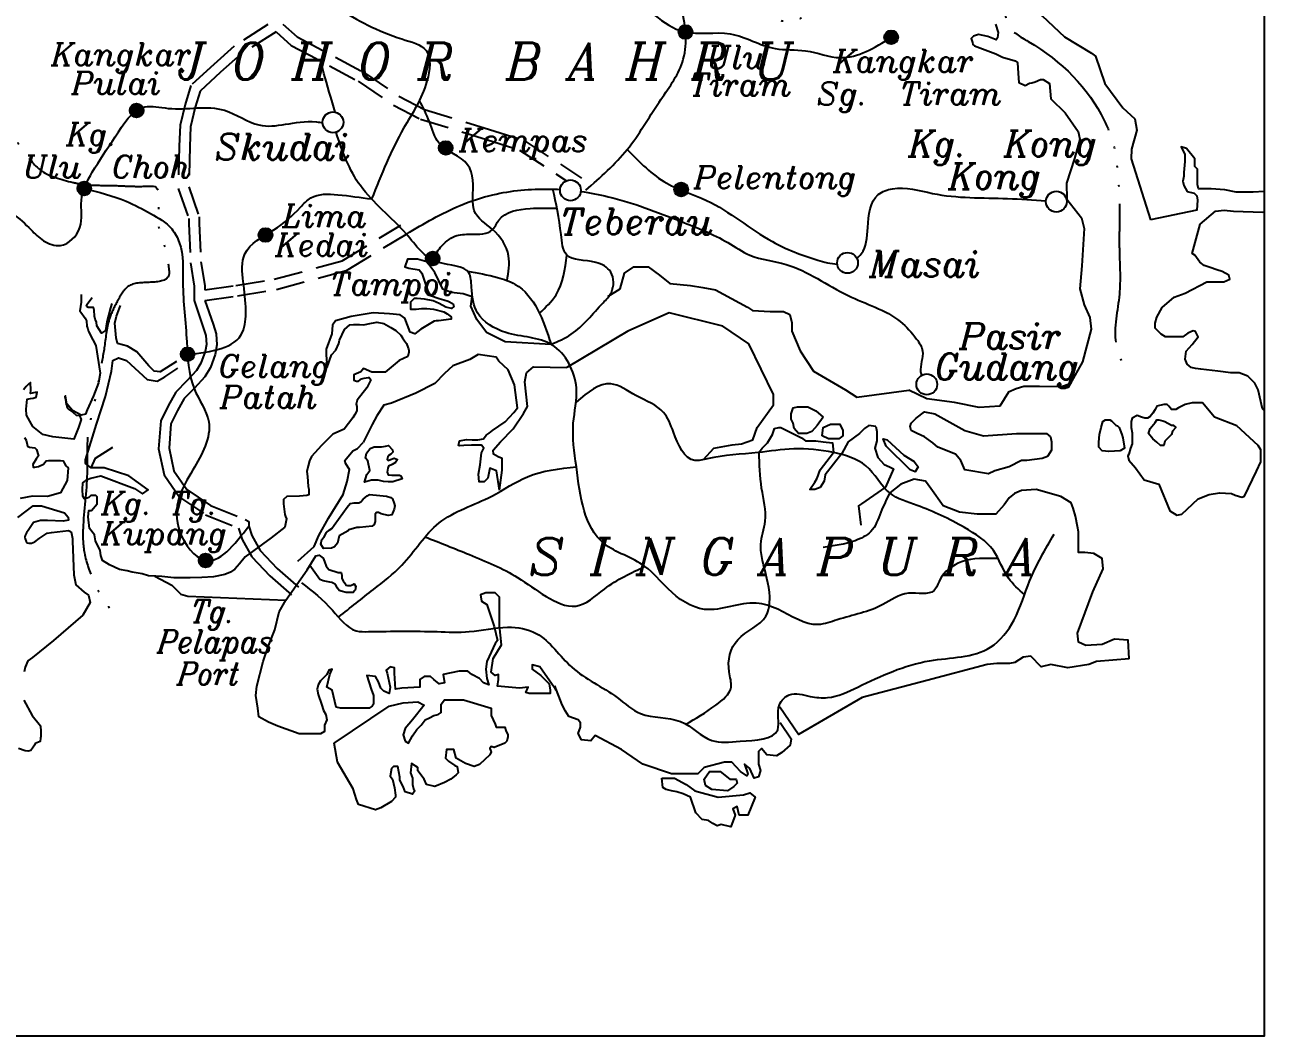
# Model space of a CAD drawing. Header units: metres. Extents: x -16650 to -16226, y -32196 to -31906.
# Drawn here: x -16380.2 to -16315.8, y -31996.4 to -31943.9 of the extents above; entities that cross this region are included whole.
import ezdxf

# ---------------------------------------------------------------- set-up
doc = ezdxf.new("R2010")
doc.units = ezdxf.units.M
doc.header["$LTSCALE"] = 6
doc.header["$MEASUREMENT"] = 0
for name, pattern in [('ACAD_ISO06W100', [36, 24, -3, 0, -3, 0, -3, 0, -3]), ('DASHDOT', [1, 0.5, -0.25, 0, -0.25]), ('HIDDEN', [0.375, 0.25, -0.125])]:
    doc.linetypes.add(name, pattern=pattern)
for name, color, linetype in [('EDIT', 1, 'Continuous'), ('Frame', 7, 'Continuous'), ('JLN', 1, 'HIDDEN'), ('PELAN KUNCI', 7, 'Continuous'), ('SEM', 5, 'DASHDOT')]:
    doc.layers.add(name, color=color, linetype=linetype)
doc.styles.add('style6', font='italic.shx')

msp = doc.modelspace()

# ---------------------------------------------------------------- hatches: boundary and pattern name
at = {"layer": 'EDIT', "linetype": 'ByBlock'}
h = msp.add_hatch(color=7, dxfattribs=at)
edge = h.paths.add_edge_path()
edge.add_arc((-16345.859, -31944.23), 0.36, 0, 360)
h = msp.add_hatch(color=7, dxfattribs=at)
edge = h.paths.add_edge_path()
edge.add_arc((-16335.162, -31944.507), 0.36, 0, 360)
h = msp.add_hatch(color=7, dxfattribs=at)
edge = h.paths.add_edge_path()
edge.add_arc((-16374.39, -31948.314), 0.36, 0, 360)
h = msp.add_hatch(color=7, dxfattribs=at)
edge = h.paths.add_edge_path()
edge.add_arc((-16358.324, -31950.258), 0.36, 0, 360)
h = msp.add_hatch(color=7, dxfattribs=at)
edge = h.paths.add_edge_path()
edge.add_arc((-16377.112, -31952.36), 0.36, 0, 360)
h = msp.add_hatch(color=7, dxfattribs=at)
edge = h.paths.add_edge_path()
edge.add_arc((-16346.08, -31952.414), 0.36, 0, 360)
h = msp.add_hatch(color=7, dxfattribs=at)
edge = h.paths.add_edge_path()
edge.add_arc((-16367.691, -31954.779), 0.36, 0, 360)
h = msp.add_hatch(color=7, dxfattribs=at)
edge = h.paths.add_edge_path()
edge.add_arc((-16358.999, -31956.001), 0.36, 0, 360)
h = msp.add_hatch(color=7, dxfattribs=at)
edge = h.paths.add_edge_path()
edge.add_arc((-16371.741, -31960.977), 0.36, 0, 360)
h = msp.add_hatch(color=7, dxfattribs=at)
edge = h.paths.add_edge_path()
edge.add_arc((-16370.801, -31971.692), 0.36, 0, 360)

# ---------------------------------------------------------------- linework, layer by layer
at = {"layer": 'EDIT', "color": 7, "linetype": 'ByBlock'}
for centre, radius in [((-16345.853, -31944.224), 0.36), ((-16335.157, -31944.501), 0.36), ((-16374.384, -31948.308), 0.36), ((-16364.178, -31948.918), 0.54), ((-16358.318, -31950.251), 0.36), ((-16351.834, -31952.451), 0.54), ((-16377.106, -31952.354), 0.36), ((-16346.075, -31952.408), 0.36), ((-16326.576, -31953.041), 0.54), ((-16367.685, -31954.773), 0.36), ((-16358.993, -31955.995), 0.36), ((-16337.428, -31956.222), 0.54), ((-16371.735, -31960.971), 0.36), ((-16333.309, -31962.536), 0.54), ((-16370.796, -31971.686), 0.36)]:
    msp.add_circle(centre, radius, dxfattribs=at)
at = {"layer": 'Frame', "linetype": 'Continuous'}
msp.add_lwpolyline([(-16405.77, -31906.403), (-16315.77, -31906.403), (-16315.77, -31996.403), (-16405.77, -31996.403)], close=True, dxfattribs=at)
at = {"layer": 'Frame'}
msp.add_lwpolyline([(-16405.77, -31906.403), (-16315.77, -31906.403), (-16315.77, -31996.403), (-16405.77, -31996.403)], close=True, dxfattribs=at)
at = {"layer": 'JLN', "color": 7, "linetype": 'ByBlock'}
for points, knots in [([(-16359.292, -31936.473), (-16357.961, -31937.791), (-16356.029, -31939.703), (-16352.894, -31939.739), (-16351.171, -31939.45), (-16349.817, -31940.413), (-16348.91, -31941.906), (-16347.585, -31943.336), (-16345.782, -31944.54), (-16343.446, -31943.989), (-16341.514, -31945.248), (-16339.515, -31945.076), (-16337.452, -31945.932), (-16336.023, -31945.041), (-16335.157, -31944.501)], [0, 0, 0, 0, 5.29663, 7.684413, 9.174918, 10.299552, 12.385155, 14.402477, 16.163862, 18.553091, 21.010615, 22.602625, 24.44793, 27.292725, 27.292725, 27.292725, 27.292725]), ([(-16351.037, -31952.447), (-16350.271, -31951.776), (-16348.753, -31950.446), (-16347.399, -31948.005), (-16345.668, -31945.774), (-16345.843, -31943.65), (-16346.366, -31941.969), (-16345.396, -31941.136), (-16345.123, -31939.955), (-16344.875, -31938.84), (-16344.07, -31938.136), (-16343.127, -31938.135), (-16342.566, -31937.742), (-16342.84, -31936.784), (-16342.585, -31936.334), (-16342.116, -31936.08)], [0, 0, 0, 0, 3.359264, 6.659082, 9.319599, 12.389448, 13.488751, 14.699945, 16.136966, 17.508933, 18.404116, 19.454259, 20.482022, 21.831874, 22.20201, 22.20201, 22.20201, 22.20201]), ([(-16370.264, -31938.557), (-16369.205, -31939.689), (-16367.267, -31941.352), (-16363.754, -31943.063), (-16361.511, -31944.418), (-16358.988, -31944.997), (-16359.271, -31947.331), (-16360.809, -31949.505), (-16361.664, -31951.635), (-16362.173, -31952.903)], [39.206931, 39.206931, 39.206931, 39.206931, 44.243437, 47.846625, 51.95983, 53.51708, 55.27148, 58.317953, 62.799757, 62.799757, 62.799757, 62.799757]), ([(-16364.066, -31948.389), (-16364.098, -31948.237), (-16364.41, -31947.223), (-16364.608, -31946.52), (-16364.773, -31945.933)], [38.792364, 38.792364, 38.792364, 38.792364, 39.246247, 41.533849, 41.533849, 41.533849, 41.533849]), ([(-16383.649, -31952.555), (-16383.327, -31952.731), (-16382.455, -31953.274), (-16380.954, -31953.413), (-16379.965, -31954.409), (-16379.26, -31955.123), (-16378.166, -31955.542), (-16377.062, -31954.396), (-16377.43, -31952.903), (-16376.604, -31951.273), (-16375.531, -31949.779), (-16374.364, -31947.845), (-16372.14, -31948.415), (-16370.09, -31947.82), (-16367.7, -31949.591), (-16366.169, -31948.751), (-16364.82, -31948.921), (-16364.718, -31948.932)], [10.596968, 10.596968, 10.596968, 10.596968, 11.812252, 13.938192, 15.362798, 16.327301, 17.331641, 18.87041, 20.437235, 22.172316, 24.618742, 27.035659, 28.389447, 31.652237, 33.811677, 37.149359, 37.432208, 37.432208, 37.432208, 37.432208]), ([(-16356.916, -31952.888), (-16356.881, -31952.224), (-16356.809, -31950.859), (-16358.764, -31950.325), (-16359.126, -31948.853), (-16359.497, -31948.143), (-16359.685, -31947.784)], [0, 0, 0, 0, 1.78378, 3.667278, 4.862761, 6.086641, 6.086641, 6.086641, 6.086641]), ([(-16351.525, -31966.814), (-16351.634, -31966.055), (-16351.833, -31964.684), (-16351.248, -31962.506), (-16352.556, -31960.018), (-16354.996, -31960.13), (-16356.806, -31959.045), (-16356.986, -31957.726), (-16357.009, -31956.312), (-16359.131, -31956.448), (-16360.515, -31954.286), (-16362.937, -31952.505), (-16363.694, -31950.429), (-16364.015, -31949.432)], [0, 0, 0, 0, 2.522263, 4.563628, 7.420312, 10.184137, 12.170098, 13.6999, 14.526988, 16.365911, 18.86444, 22.719182, 26.121207, 26.121207, 26.121207, 26.121207]), ([(-16348.88, -31950.329), (-16348.24, -31950.986), (-16347.068, -31952.193), (-16344.119, -31953.04), (-16341.85, -31955.055), (-16339.506, -31955.938), (-16338.303, -31956.27), (-16337.965, -31956.283)], [0, 0, 0, 0, 2.999136, 5.500514, 9.989084, 12.812817, 13.941268, 13.941268, 13.941268, 13.941268]), ([(-16377.106, -31952.354), (-16376.364, -31952.542), (-16375.163, -31952.847), (-16373.681, -31953.638), (-16372.607, -31954.248), (-16371.915, -31955.544), (-16372.064, -31957.602), (-16371.732, -31960.093), (-16371.707, -31962.63), (-16370.143, -31964.664), (-16371.284, -31966.72), (-16372.341, -31968.407), (-16372.37, -31970.252), (-16370.596, -31972.533), (-16369.316, -31970.886), (-16368.549, -31969.899)], [0, 0, 0, 0, 2.280204, 3.692843, 5.061102, 5.866615, 7.952194, 11.045599, 13.497747, 15.394506, 18.025922, 19.595515, 21.419119, 23.3631, 26.270972, 26.270972, 26.270972, 26.270972]), ([(-16371.735, -31960.985), (-16370.501, -31960.836), (-16368.817, -31960.634), (-16368.661, -31958.539), (-16368.847, -31957.266), (-16369.012, -31955.439), (-16367.191, -31954.575), (-16366.118, -31953.625), (-16365.203, -31952.599), (-16363.768, -31952.673), (-16362.745, -31952.82), (-16362.173, -31952.903)], [0, 0, 0, 0, 3.085585, 4.213476, 5.728088, 7.175738, 9.123603, 10.950488, 11.677975, 13.078201, 14.852301, 14.852301, 14.852301, 14.852301]), ([(-16360.364, -31954.724), (-16359.45, -31954.182), (-16358.024, -31953.337), (-16355.503, -31952.513), (-16353.729, -31952.352), (-16352.556, -31952.397), (-16352.372, -31952.407)], [0, 0, 0, 0, 3.527883, 5.505033, 8.791181, 9.403774, 9.403774, 9.403774, 9.403774]), ([(-16352.85, -31960.46), (-16352.482, -31960.302), (-16351.395, -31959.835), (-16350.54, -31958.673), (-16349.549, -31957.721), (-16349.566, -31956.619), (-16350.683, -31956.01), (-16352.197, -31956.176), (-16352.345, -31954.211), (-16352.582, -31953.133), (-16352.746, -31952.391)], [0, 0, 0, 0, 1.188273, 3.505921, 4.201081, 5.254623, 6.185516, 7.756648, 8.836914, 11.234879, 11.234879, 11.234879, 11.234879]), ([(-16351.297, -31952.512), (-16350.815, -31952.578), (-16349.029, -31952.916), (-16346.498, -31953.907), (-16344.015, -31954.872), (-16342.37, -31956.029), (-16340.003, -31956.232), (-16337.682, -31958.016), (-16335.043, -31958.772), (-16333.939, -31960.009), (-16333.347, -31960.907), (-16333.715, -31961.616), (-16333.603, -31962.014), (-16333.582, -31962.07)], [10.600722, 10.600722, 10.600722, 10.600722, 12.218937, 16.645458, 19.623587, 21.085157, 23.242722, 27.247994, 30.620419, 32.009499, 32.77409, 33.996418, 34.201679, 34.201679, 34.201679, 34.201679]), ([(-16336.946, -31955.98), (-16336.857, -31955.914), (-16336.436, -31955.51), (-16336.391, -31954.269), (-16336.246, -31952.733), (-16334.652, -31952.158), (-16332.427, -31952.898), (-16329.746, -31952.81), (-16327.779, -31952.947), (-16327.114, -31952.999)], [15.13374, 15.13374, 15.13374, 15.13374, 15.494712, 17.060669, 19.058376, 19.942808, 22.27011, 26.618325, 28.841724, 28.841724, 28.841724, 28.841724]), ([(-16355.125, -31957.142), (-16355.05, -31956.705), (-16354.883, -31955.726), (-16355.725, -31954.459), (-16356.885, -31953.799), (-16356.909, -31953.106), (-16356.916, -31952.888)], [0, 0, 0, 0, 1.29085, 2.888617, 4.256236, 4.882491, 4.882491, 4.882491, 4.882491]), ([(-16359.046, -31956.042), (-16358.9, -31955.828), (-16358.579, -31955.36), (-16357.903, -31954.739), (-16356.926, -31954.734), (-16355.905, -31954.754), (-16355.445, -31953.57), (-16354.004, -31953.354), (-16352.988, -31953.374), (-16352.535, -31953.383)], [0, 0, 0, 0, 0.783489, 1.7216, 2.556752, 3.717595, 4.293829, 6.032796, 7.431511, 7.431511, 7.431511, 7.431511]), ([(-16353.446, -31958.841), (-16353.126, -31958.537), (-16352.277, -31957.732), (-16352.116, -31956.551), (-16352.016, -31955.817)], [0, 0, 0, 0, 1.295757, 3.431155, 3.431155, 3.431155, 3.431155]), ([(-16357.181, -31956.65), (-16356.661, -31956.743), (-16355.82, -31956.895), (-16353.799, -31957.581), (-16353.26, -31959.188), (-16352.835, -31960.453)], [0, 0, 0, 0, 1.593664, 2.577296, 6.210899, 6.210899, 6.210899, 6.210899]), ([(-16328.227, -31973.458), (-16328.531, -31973.193), (-16329.252, -31972.565), (-16329.727, -31970.962), (-16331.592, -31969.791), (-16333.402, -31968.918), (-16335.465, -31968.311), (-16336.292, -31966.566), (-16338.256, -31966.001), (-16340.152, -31965.804), (-16342.356, -31966.155), (-16344.02, -31966.194), (-16345.815, -31966.698), (-16346.424, -31965.19), (-16346.948, -31963.735), (-16348.382, -31963.236), (-16349.917, -31962.097), (-16350.943, -31962.953), (-16351.544, -31963.454)], [0, 0, 0, 0, 1.192217, 2.829424, 4.745046, 7.470581, 9.027714, 10.901676, 12.72793, 14.799781, 16.662293, 19.322627, 19.97783, 21.830221, 22.968972, 24.653454, 26.100882, 28.137173, 28.137173, 28.137173, 28.137173]), ([(-16345.837, -31980.194), (-16345.326, -31979.896), (-16344.477, -31979.401), (-16343.303, -31978.442), (-16343.745, -31977.167), (-16343.369, -31975.527), (-16341.586, -31974.984), (-16341.387, -31973.226), (-16341.798, -31972.054), (-16342.026, -31970.712), (-16341.529, -31969.487), (-16341.978, -31967.878), (-16342.008, -31966.683), (-16342.024, -31966.06)], [0, 0, 0, 0, 1.850689, 3.074979, 3.869468, 5.602847, 7.522191, 8.533398, 10.467297, 11.30593, 12.531494, 14.254516, 16.128745, 16.128745, 16.128745, 16.128745]), ([(-16363.88, -31974.615), (-16363.281, -31974.14), (-16362.174, -31973.262), (-16360.27, -31971.81), (-16358.866, -31969.394), (-16356.137, -31968.615), (-16353.992, -31967.089), (-16352.401, -31966.911), (-16351.525, -31966.814)], [0, 0, 0, 0, 2.296342, 4.239172, 7.16471, 10.240073, 12.356174, 14.948341, 14.948341, 14.948341, 14.948341]), ([(-16329.599, -31971.59), (-16330.25, -31971.568), (-16331.402, -31971.529), (-16332.579, -31972.365), (-16332.947, -31973.595), (-16334.418, -31973.153), (-16335.841, -31974.287), (-16337.483, -31974.567), (-16339.355, -31975.275), (-16340.699, -31974.295), (-16342.656, -31973.635), (-16344.738, -31974.717), (-16346.729, -31973.328), (-16348.013, -31971.682), (-16351.019, -31970.871), (-16351.328, -31968.388), (-16351.525, -31966.814)], [0, 0, 0, 0, 1.911393, 3.382202, 3.999715, 5.339673, 6.796087, 9.290784, 10.307344, 12.55518, 13.72028, 16.42625, 18.604106, 20.281189, 22.724338, 26.959218, 26.959218, 26.959218, 26.959218]), ([(-16335.233, -31968.177), (-16335.396, -31968.5), (-16335.73, -31969.16), (-16336.065, -31970.236), (-16337.277, -31970.806), (-16338.143, -31970.928), (-16338.702, -31971.007)], [0, 0, 0, 0, 1.097203, 2.239024, 3.178539, 4.882763, 4.882763, 4.882763, 4.882763]), ([(-16365.81, -31972.846), (-16365.255, -31973.277), (-16364.282, -31974.034), (-16363.335, -31975.402), (-16361.313, -31975.364), (-16359.403, -31975.337), (-16356.967, -31975.467), (-16355.285, -31975.026), (-16353.162, -31975.398), (-16351.86, -31977.546), (-16349.713, -31978.417), (-16348.101, -31979.98), (-16346.067, -31979.69), (-16344.662, -31981.263), (-16342.924, -31981.033), (-16340.635, -31980.991), (-16341.237, -31979.297), (-16340.377, -31978.461), (-16339.423, -31978.775), (-16338.209, -31978.891), (-16336.168, -31977.916), (-16333.538, -31976.66), (-16330.197, -31976.784), (-16328.595, -31974.72), (-16327.987, -31972.538), (-16327.154, -31971.111), (-16326.688, -31970.311)], [0, 0, 0, 0, 2.153683, 3.775489, 4.425759, 7.992915, 9.660845, 11.666142, 13.183738, 15.739207, 18.578674, 20.043535, 22.169294, 24.059837, 25.543155, 27.57993, 28.879739, 29.600627, 30.68959, 31.59736, 33.25978, 37.228015, 40.476264, 42.357894, 44.521244, 47.283061, 47.283061, 47.283061, 47.283061]), ([(-16359.386, -31970.455), (-16358.623, -31970.76), (-16357.003, -31971.408), (-16354.792, -31972.321), (-16353.219, -31973.549), (-16351.464, -31974.415), (-16349.905, -31972.903), (-16348.678, -31972.329), (-16347.963, -31971.995)], [0, 0, 0, 0, 2.475755, 5.254173, 7.030795, 8.653587, 10.383974, 12.797912, 12.797912, 12.797912, 12.797912])]:
    msp.add_open_spline(points, degree=3, knots=knots, dxfattribs=at)
at = {"layer": 'PELAN KUNCI', "color": 7, "linetype": 'HIDDEN'}
for points in [[(-16367.558, -31943.841), (-16369.32, -31944.963), (-16370.379, -31945.921), (-16371.565, -31946.999), (-16371.856, -31947.987), (-16372.115, -31949.074), (-16372.166, -31950.155), (-16372.218, -31952.355), (-16371.679, -31953.922), (-16371.679, -31954.186), (-16371.579, -31956.228), (-16371.386, -31957.434), (-16371.386, -31958.172)], [(-16367.138, -31944.215), (-16368.991, -31945.394), (-16370.016, -31946.321), (-16371.09, -31947.296), (-16371.334, -31948.125), (-16371.578, -31949.15), (-16371.627, -31950.174), (-16371.675, -31952.271), (-16371.139, -31953.831), (-16371.139, -31954.173), (-16371.041, -31956.172), (-16370.846, -31957.391), (-16370.846, -31957.626)], [(-16367.139, -31944.214), (-16366.347, -31944.92), (-16362.866, -31946.782), (-16361.023, -31948.033), (-16359.63, -31948.748), (-16356.201, -31949.807), (-16354.476, -31950.361), (-16352.043, -31951.953)], [(-16366.78, -31943.811), (-16366.036, -31944.474), (-16362.586, -31946.319), (-16360.747, -31947.568), (-16359.425, -31948.246), (-16356.039, -31949.292), (-16354.241, -31949.869), (-16351.258, -31951.822)], [(-16370.846, -31957.626), (-16369.224, -31957.4), (-16367.229, -31957.076), (-16363.697, -31956.113), (-16360.643, -31954.262)], [(-16370.846, -31958.172), (-16369.143, -31957.934), (-16367.114, -31957.604), (-16363.481, -31956.614), (-16360.364, -31954.724)], [(-16371.386, -31958.172), (-16370.917, -31959.583), (-16370.79, -31960.003), (-16370.753, -31960.456), (-16370.828, -31960.83), (-16371.04, -31961.426), (-16371.278, -31961.821), (-16371.769, -31962.357), (-16372.354, -31962.941), (-16372.737, -31963.652), (-16373.13, -31964.437), (-16373.241, -31965.887), (-16372.959, -31967.241), (-16372.155, -31968.388), (-16370.806, -31969.305), (-16369.081, -31970.004), (-16368.902, -31970.6), (-16368.401, -31971.49), (-16367.459, -31972.484), (-16366.317, -31973.477)], [(-16370.846, -31958.172), (-16370.403, -31959.414), (-16370.257, -31959.902), (-16370.208, -31960.487), (-16370.306, -31960.975), (-16370.55, -31961.658), (-16370.843, -31962.145), (-16371.379, -31962.731), (-16371.916, -31963.267), (-16372.258, -31963.901), (-16372.6, -31964.584), (-16372.697, -31965.852), (-16372.453, -31967.022), (-16371.77, -31967.998), (-16370.55, -31968.827), (-16368.744, -31969.558), (-16368.549, -31969.656), (-16368.549, -31969.899), (-16368.403, -31970.387), (-16367.963, -31971.167), (-16367.085, -31972.094), (-16365.963, -31973.069)]]:
    msp.add_lwpolyline(points, dxfattribs=at)
at = {"layer": 'PELAN KUNCI', "color": 7, "linetype": 'ACAD_ISO06W100', "ltscale": 0.05}
for points, knots in [([(-16397.462, -31931.907), (-16396.883, -31931.181), (-16394.551, -31928.258), (-16391.727, -31924.772), (-16389.626, -31922.042), (-16388.962, -31921.212), (-16388.338, -31921.43), (-16388.005, -31921.839), (-16387.586, -31922.292), (-16386.87, -31922.159), (-16385.813, -31922.074), (-16384.755, -31921.422), (-16383.728, -31920.936), (-16382.751, -31920.66), (-16381.296, -31920.523), (-16379.187, -31920.472), (-16376.563, -31920.112), (-16373.916, -31920.055), (-16371.564, -31919.39), (-16369.635, -31919.058), (-16368.018, -31920.25), (-16367.068, -31921.417), (-16365.697, -31922.415), (-16365.745, -31923.308), (-16365.837, -31923.896), (-16365.467, -31924.457), (-16365.498, -31925.04), (-16365.097, -31925.38), (-16364.985, -31925.933), (-16364.373, -31926.251), (-16363.776, -31926.18), (-16363.33, -31926.162), (-16362.875, -31926.273), (-16362.84, -31926.796), (-16362.657, -31927.339), (-16362.203, -31928.2), (-16362.41, -31929.239), (-16361.855, -31930.187), (-16360.719, -31931.401), (-16360.017, -31933.198), (-16359.043, -31934.86), (-16358.373, -31935.824), (-16357.551, -31936.22), (-16357.341, -31936.788), (-16356.872, -31936.972), (-16356.335, -31936.964), (-16355.821, -31936.785), (-16355.073, -31936.599), (-16354.415, -31936.809), (-16353.698, -31936.715), (-16353.224, -31936.85), (-16352.571, -31936.738), (-16352.278, -31937.073), (-16351.643, -31937.56), (-16350.283, -31937.57), (-16350.598, -31938.412), (-16350.55, -31938.664), (-16350.594, -31938.962), (-16350.098, -31939.186), (-16349.75, -31939.754), (-16348.906, -31940.017), (-16348.18, -31940.462), (-16347.409, -31940.859), (-16346.5, -31941.351), (-16345.648, -31941.7), (-16345.05, -31942.274), (-16344.551, -31942.81), (-16343.824, -31942.445), (-16343.079, -31942.617), (-16342.487, -31943.114), (-16341.798, -31943.248), (-16341.291, -31943.409), (-16340.998, -31943.644), (-16340.722, -31943.641), (-16340.464, -31943.719), (-16340.168, -31943.639), (-16339.849, -31943.531), (-16339.599, -31943.249), (-16339.244, -31943.141), (-16338.978, -31942.866), (-16338.639, -31942.666), (-16338.624, -31942.298), (-16338.701, -31941.908), (-16339.032, -31941.558), (-16339.595, -31940.932), (-16338.66, -31939.765), (-16337.892, -31938.826), (-16337.671, -31937.475), (-16337.319, -31936.716), (-16337.282, -31935.694), (-16336.488, -31935.771), (-16335.895, -31936.226), (-16335.016, -31936.938), (-16334.828, -31938.037), (-16333.365, -31938.587), (-16331.917, -31937.625), (-16330.845, -31938.666), (-16330.443, -31939.247), (-16329.711, -31939.612), (-16329.365, -31940.192), (-16329.078, -31940.952), (-16329.264, -31941.709), (-16329.207, -31942.728), (-16329.337, -31944.007), (-16326.595, -31945.441), (-16324.616, -31947.427), (-16323.534, -31950.089), (-16323.385, -31951.508), (-16323.277, -31952.938), (-16323.299, -31954.306), (-16323.313, -31955.935), (-16323.169, -31957.952), (-16323.771, -31960.156), (-16323.138, -31961.468), (-16322.882, -31961.998)], [0, 0, 0, 0, 2.793099, 11.244502, 13.121489, 13.588237, 14.137779, 14.763896, 15.246286, 15.843569, 16.761166, 18.484183, 19.433457, 20.183107, 21.511487, 23.804437, 26.505816, 29.46963, 31.630884, 34.003102, 34.763159, 37.485784, 38.837605, 39.165346, 40.116359, 40.512434, 41.116785, 41.73533, 41.942631, 42.770358, 43.426464, 43.754518, 44.138451, 44.656704, 45.102516, 45.912078, 47.497498, 47.981505, 49.148981, 52.468052, 53.633717, 54.944573, 55.955234, 56.142845, 56.707248, 57.280661, 57.757156, 58.327853, 59.562768, 59.721106, 60.483035, 61.028529, 61.550161, 61.693465, 63.47651, 63.771418, 64.118423, 64.263008, 64.611401, 65.471617, 66.274134, 67.128677, 68.047902, 68.863339, 70.249058, 70.720038, 71.402927, 72.169834, 72.817786, 73.607813, 74.430109, 74.882646, 75.19775, 75.513149, 75.679749, 75.993885, 76.403044, 76.669793, 77.097064, 77.467599, 77.815992, 78.196345, 78.462959, 79.001028, 79.626783, 80.713576, 82.65085, 83.508053, 84.643235, 85.415947, 85.832125, 86.670762, 87.700258, 89.17158, 89.451691, 92.261374, 92.814149, 93.734043, 94.368856, 95.19087, 95.683973, 96.776638, 97.40031, 98.812223, 100.144147, 105.846729, 107.129949, 108.667284, 110.098094, 111.433812, 112.769529, 114.980372, 117.520333, 119.240213, 119.240213, 119.240213, 119.240213]), ([(-16403.307, -31929.201), (-16401.234, -31929.936), (-16398.614, -31930.864), (-16395.318, -31933.562), (-16392.064, -31936.564), (-16387.215, -31940.087), (-16383.529, -31943.515), (-16380.772, -31945.885), (-16380.778, -31947.701), (-16381.258, -31949.115), (-16380.321, -31950.235), (-16379.474, -31951.602), (-16378.076, -31951.958), (-16376.888, -31952.212), (-16375.923, -31952.177), (-16374.819, -31952.242), (-16374.061, -31952.256), (-16372.963, -31952.181), (-16373.496, -31953.951), (-16372.931, -31955.162), (-16372.767, -31956.109), (-16372.626, -31957.15), (-16373.797, -31957.264), (-16374.865, -31957.234), (-16375.392, -31958.239), (-16375.915, -31959.221), (-16376.02, -31960.499), (-16376.337, -31962.111), (-16376.574, -31963.571), (-16377.03, -31965.314), (-16376.864, -31967.383), (-16377.204, -31969.483), (-16377.166, -31971.405), (-16376.711, -31972.53), (-16376.327, -31973.437), (-16375.867, -31973.934), (-16375.754, -31974.324), (-16375.697, -31974.518)], [0, 0, 0, 0, 6.502466, 8.221503, 12.727518, 19.817945, 25.993256, 28.274908, 30.039154, 31.108219, 32.493278, 34.023386, 35.872411, 36.510587, 37.687362, 38.746597, 39.805109, 40.040333, 41.835303, 42.980177, 44.341602, 44.785854, 45.787811, 46.976031, 47.931738, 48.851104, 50.375994, 51.672425, 53.804372, 54.807868, 57.05166, 59.932809, 61.196274, 62.747802, 63.531517, 64.134599, 64.733469, 64.733469, 64.733469, 64.733469])]:
    msp.add_open_spline(points, degree=3, knots=knots, dxfattribs=at)
at = {"layer": 'SEM', "color": 7, "linetype": 'ByBlock', "ltscale": 20}
for points in [[(-16328.419, -31941.879), (-16327.317, -31943.39), (-16326.158, -31944.484), (-16324.747, -31945.327), (-16324.536, -31945.474), (-16324.052, -31946.905), (-16323.125, -31948.169), (-16322.493, -31948.737), (-16322.387, -31949.326), (-16322.661, -31950.316), (-16322.682, -31950.821)], [(-16329.74, -31943.811), (-16329.592, -31944.253), (-16329.634, -31944.527), (-16329.697, -31944.632), (-16330.14, -31944.463), (-16330.624, -31944.358), (-16330.877, -31944.442), (-16331.004, -31944.569), (-16330.94, -31944.779), (-16330.919, -31944.884), (-16330.835, -31944.948), (-16329.719, -31945.369), (-16329.381, -31945.537), (-16328.707, -31945.727), (-16328.602, -31945.811), (-16328.56, -31946.379), (-16328.518, -31946.842), (-16328.202, -31947.011), (-16327.97, -31946.884), (-16327.844, -31946.863), (-16327.675, -31946.821), (-16327.401, -31946.695), (-16327.254, -31946.695), (-16326.938, -31946.905), (-16326.853, -31947.705), (-16326.116, -31948.421), (-16325.442, -31949.39), (-16325.357, -31949.803), (-16325.631, -31950.792), (-16326.052, -31952.076), (-16326.031, -31952.919), (-16325.273, -31953.887), (-16325.125, -31954.434), (-16325.252, -31956.371), (-16325.357, -31957.566), (-16325.125, -31958.408), (-16324.83, -31959.061), (-16324.767, -31959.672), (-16325.209, -31961.356), (-16325.862, -31962.514), (-16326.305, -31962.661), (-16327.442, -31962.64), (-16327.963, -31962.647), (-16328.265, -31962.647), (-16328.656, -31962.767), (-16329.065, -31962.935), (-16329.507, -31963.672), (-16330.581, -31963.735), (-16331.866, -31963.482), (-16333.301, -31963.295), (-16334.247, -31962.829)], [(-16315.77, -31952.521), (-16316.338, -31952.557), (-16317.229, -31952.557), (-16317.808, -31952.423), (-16318.521, -31952.379), (-16319.19, -31952.379), (-16319.234, -31952.156), (-16319.234, -31951.533), (-16319.234, -31951.355), (-16319.368, -31951.221), (-16319.368, -31950.82), (-16319.814, -31950.286), (-16320.081, -31950.197), (-16319.903, -31950.598), (-16319.903, -31950.954), (-16319.947, -31951.533), (-16319.947, -31951.711), (-16319.992, -31951.978), (-16319.947, -31952.201), (-16319.769, -31952.512), (-16319.412, -31952.601), (-16319.279, -31952.735), (-16319.234, -31952.958), (-16319.279, -31953.492), (-16321.678, -31953.984)], [(-16322.682, -31950.821), (-16321.678, -31953.984)], [(-16319.093, -31954.207), (-16318.298, -31953.537), (-16317.853, -31953.492), (-16317.363, -31953.537), (-16315.847, -31953.581), (-16315.77, -31953.573)], [(-16315.77, -31963.894), (-16315.862, -31963.801), (-16316.085, -31962.822), (-16316.263, -31962.465), (-16316.619, -31962.109), (-16317.065, -31961.931), (-16317.511, -31961.931), (-16318.179, -31961.842), (-16319.07, -31961.753), (-16319.338, -31961.708), (-16319.561, -31961.664), (-16319.783, -31961.486), (-16319.873, -31961.218), (-16319.828, -31960.818), (-16319.516, -31960.461), (-16319.204, -31960.061), (-16319.338, -31959.793), (-16319.471, -31959.749), (-16319.739, -31959.883), (-16320.006, -31960.061), (-16320.363, -31960.061), (-16320.675, -31960.061), (-16320.897, -31960.061), (-16321.12, -31959.927), (-16321.432, -31959.615), (-16321.432, -31959.348), (-16321.343, -31959.036), (-16321.076, -31958.547), (-16320.452, -31958.012), (-16319.873, -31957.79), (-16318.758, -31957.211), (-16317.867, -31957.211), (-16317.555, -31957.077), (-16317.6, -31956.854), (-16317.956, -31956.676), (-16318.224, -31956.587), (-16318.58, -31956.454), (-16318.892, -31956.365), (-16319.115, -31956.186), (-16319.382, -31955.83), (-16319.516, -31955.741), (-16319.093, -31954.207)], [(-16352.85, -31960.46), (-16355.224, -31960.322), (-16356.199, -31959.846), (-16356.698, -31959.166), (-16357.016, -31958.464), (-16356.948, -31957.988), (-16357.402, -31957.829), (-16358.037, -31957.761), (-16358.468, -31957.58), (-16358.876, -31956.718), (-16359.307, -31956.174), (-16359.783, -31956.038), (-16360.305, -31956.038), (-16360.441, -31956.424), (-16360.237, -31956.492), (-16359.693, -31956.582), (-16359.556, -31956.764), (-16359.239, -31957.693), (-16359.103, -31957.92), (-16358.649, -31958.078), (-16358.422, -31958.146), (-16358.195, -31958.214), (-16357.923, -31958.35), (-16357.901, -31958.486), (-16358.014, -31958.6), (-16358.309, -31958.532), (-16358.649, -31958.328), (-16358.967, -31958.192), (-16359.42, -31958.101), (-16359.806, -31958.078), (-16359.965, -31958.078), (-16360.146, -31958.26), (-16360.146, -31958.622), (-16359.851, -31958.622), (-16359.579, -31958.6), (-16359.307, -31958.6), (-16358.944, -31958.622), (-16358.422, -31958.758), (-16358.241, -31958.872), (-16358.037, -31959.03), (-16358.037, -31959.144), (-16358.695, -31959.234), (-16358.808, -31959.234), (-16358.921, -31959.257), (-16359.602, -31959.665), (-16359.919, -31959.914), (-16360.169, -31959.824), (-16360.441, -31959.098), (-16360.691, -31958.917), (-16361.235, -31958.872), (-16362.097, -31958.826), (-16363.231, -31959.008), (-16364.048, -31959.234), (-16364.206, -31959.461), (-16364.229, -31959.914), (-16364.524, -31960.708), (-16364.524, -31961.002), (-16364.479, -31961.637), (-16364.252, -31961.002), (-16364.025, -31960.753), (-16363.866, -31960.413), (-16363.844, -31960.232), (-16363.571, -31959.688), (-16363.299, -31959.438), (-16363.118, -31959.416), (-16362.982, -31959.416), (-16362.8, -31959.416), (-16362.573, -31959.438), (-16362.346, -31959.393), (-16361.893, -31959.302), (-16361.53, -31959.37), (-16361.167, -31959.574), (-16360.917, -31959.733), (-16360.645, -31959.982), (-16360.555, -31960.118), (-16360.464, -31960.277), (-16360.35, -31960.413), (-16360.282, -31960.594), (-16360.26, -31960.685), (-16360.237, -31960.776), (-16360.237, -31960.866), (-16360.282, -31961.093), (-16360.736, -31961.297), (-16361.462, -31961.909), (-16362.165, -31961.909), (-16362.596, -31961.705), (-16362.732, -31961.886), (-16363.095, -31962.045), (-16363.095, -31962.227), (-16363.095, -31962.317), (-16362.959, -31962.363), (-16362.845, -31962.363), (-16362.687, -31962.249), (-16362.551, -31962.204), (-16362.346, -31962.181), (-16362.301, -31962.181), (-16362.21, -31962.295), (-16362.421, -31962.716), (-16362.92, -31963.351), (-16362.966, -31963.555), (-16362.943, -31963.691), (-16362.943, -31963.918), (-16363.034, -31964.099), (-16363.147, -31964.28), (-16363.601, -31964.87), (-16364.191, -31965.119), (-16364.78, -31965.708), (-16365.302, -31966.275), (-16365.393, -31966.502), (-16365.461, -31966.774), (-16365.529, -31967.068), (-16365.506, -31967.318), (-16365.461, -31967.839), (-16365.438, -31967.975), (-16365.438, -31968.27), (-16365.529, -31968.315), (-16365.914, -31968.338), (-16366.572, -31968.36), (-16366.754, -31968.519), (-16366.754, -31968.746), (-16366.686, -31969.29), (-16366.64, -31969.403), (-16366.595, -31969.517), (-16366.686, -31969.947), (-16367.382, -31970.502)], [(-16349.882, -31957.977), (-16349.244, -31957.563), (-16349.029, -31956.758), (-16348.545, -31956.435), (-16347.793, -31956.435), (-16347.202, -31956.865), (-16346.665, -31957.294), (-16345.591, -31957.402), (-16344.946, -31957.509), (-16344.301, -31957.616), (-16342.636, -31958.529), (-16342.367, -31958.69), (-16341.454, -31958.744), (-16340.756, -31958.744), (-16340.433, -31958.905), (-16340.326, -31959.334), (-16340.326, -31959.764), (-16339.896, -31960.784), (-16339.198, -31961.857), (-16337.532, -31962.824), (-16336.941, -31963.2), (-16334.247, -31962.829)], [(-16377.263, -31957.858), (-16377.269, -31958.083), (-16377.269, -31958.264), (-16377.338, -31958.718), (-16377.292, -31958.786), (-16377.065, -31959.103), (-16376.997, -31959.239), (-16376.975, -31959.511), (-16376.929, -31959.647), (-16376.884, -31959.783), (-16376.657, -31960.214), (-16376.498, -31960.509), (-16376.271, -31961.959), (-16376.362, -31962.458), (-16376.634, -31963.138), (-16376.952, -31963.863), (-16377.043, -31964.09), (-16377.269, -31964.135), (-16377.723, -31963.886), (-16378.018, -31963.546), (-16378.086, -31963.138), (-16378.109, -31963.161), (-16378.086, -31963.319), (-16378.063, -31963.455), (-16378.041, -31963.591), (-16378.018, -31963.637), (-16378.018, -31963.682), (-16377.973, -31963.773), (-16377.927, -31963.818), (-16377.7, -31963.977), (-16377.519, -31964.135), (-16377.36, -31964.158), (-16377.269, -31964.362), (-16377.406, -31964.77), (-16377.655, -31965.382), (-16378.744, -31965.269), (-16379.266, -31965.133), (-16379.787, -31964.725), (-16379.855, -31964.611), (-16380.105, -31964.135), (-16380.128, -31963.818), (-16380.082, -31963.297), (-16379.901, -31963.274), (-16379.765, -31963.251), (-16379.606, -31963.206), (-16379.56, -31962.934), (-16379.651, -31962.957), (-16379.901, -31963.002), (-16379.878, -31962.843), (-16379.901, -31962.435), (-16379.991, -31962.503), (-16380.128, -31962.639), (-16380.264, -31962.821)], [(-16375.675, -31958.331), (-16375.75, -31958.559), (-16375.931, -31959.284), (-16375.999, -31959.738), (-16376.203, -31959.874), (-16376.453, -31959.488), (-16376.476, -31959.307), (-16376.544, -31959.148), (-16376.566, -31958.99), (-16376.589, -31958.672), (-16376.634, -31958.536), (-16376.702, -31958.536), (-16376.884, -31958.536), (-16376.975, -31958.491), (-16376.997, -31958.423), (-16376.929, -31958.31), (-16376.687, -31958.03)], [(-16372.317, -31961.346), (-16373.164, -31961.891), (-16373.481, -31961.846), (-16373.754, -31961.574), (-16374.366, -31960.849), (-16374.865, -31960.554), (-16375.387, -31960.418), (-16375.455, -31960.123), (-16375.523, -31959.352), (-16375.432, -31958.99), (-16375.224, -31958.44)], [(-16344.918, -31966.43), (-16344.388, -31965.845), (-16343.421, -31965.684), (-16342.937, -31965.63), (-16342.346, -31965.416), (-16342.131, -31964.771), (-16341.272, -31963.59), (-16341.272, -31963.054), (-16342.561, -31960.423), (-16343.904, -31959.51), (-16346.698, -31958.813), (-16348.847, -31959.779), (-16352.014, -31961.664)], [(-16355.519, -31968.029), (-16355.679, -31967.026), (-16356.019, -31966.89), (-16356.132, -31967.411), (-16356.314, -31967.593), (-16356.586, -31967.593), (-16356.609, -31967.207), (-16356.518, -31966.709), (-16356.45, -31966.097), (-16356.337, -31965.847), (-16356.45, -31965.689), (-16356.972, -31965.689), (-16357.38, -31965.711), (-16357.584, -31965.734), (-16357.652, -31965.711), (-16357.607, -31965.462), (-16357.244, -31965.394), (-16356.949, -31965.417), (-16356.654, -31965.417), (-16356.359, -31965.371), (-16356.223, -31965.167), (-16356.064, -31965.076), (-16355.883, -31964.94), (-16355.225, -31964.487), (-16354.772, -31963.988), (-16354.59, -31963.762), (-16354.747, -31962.553), (-16355.065, -31961.783), (-16355.564, -31961.329), (-16355.7, -31961.125), (-16356.63, -31960.989), (-16357.061, -31961.239), (-16357.945, -31961.579), (-16358.376, -31961.964), (-16358.875, -31962.485), (-16359.873, -31962.984), (-16361.144, -31963.505), (-16361.529, -31963.619), (-16361.892, -31964.163), (-16362.142, -31964.616), (-16362.6, -31965.558)], [(-16376.749, -31966.864), (-16377.043, -31966.638), (-16377.043, -31966.456), (-16376.476, -31964.598), (-16376, -31963.169), (-16375.682, -31961.855), (-16375.614, -31961.288), (-16375.32, -31961.152), (-16374.911, -31961.288), (-16373.845, -31962.285), (-16373.323, -31962.376), (-16372.915, -31962.149), (-16372.241, -31961.694)], [(-16355.519, -31968.029), (-16355.385, -31966.991), (-16355.382, -31966.384), (-16355.586, -31966.293), (-16355.836, -31966.157), (-16355.858, -31965.953), (-16355.473, -31965.523), (-16354.815, -31964.843), (-16354.271, -31964.049), (-16354.066, -31963.687), (-16354.203, -31962.395), (-16354.112, -31961.941), (-16353.749, -31961.624), (-16352.014, -31961.664)], [(-16319.783, -31969.011), (-16319.204, -31968.477), (-16318.625, -31968.254), (-16318.09, -31968.165), (-16317.466, -31968.21), (-16317.288, -31968.299), (-16316.931, -31968.388), (-16316.798, -31968.344), (-16316.174, -31967.052), (-16315.951, -31966.562), (-16315.951, -31966.117), (-16315.951, -31965.939), (-16316.085, -31965.716), (-16317.199, -31964.692), (-16318.357, -31964.247), (-16318.981, -31963.49), (-16319.516, -31963.49), (-16319.873, -31963.579), (-16320.229, -31963.757), (-16320.363, -31963.846), (-16320.586, -31963.846), (-16320.719, -31963.668), (-16320.808, -31963.579), (-16320.987, -31963.579), (-16321.343, -31963.668), (-16321.432, -31963.846), (-16321.566, -31964.024), (-16321.7, -31964.202), (-16321.833, -31964.291), (-16321.967, -31964.291), (-16322.145, -31964.247), (-16322.368, -31964.158), (-16322.635, -31964.291), (-16322.68, -31964.469), (-16322.68, -31964.781), (-16322.635, -31965.048), (-16322.635, -31965.182), (-16322.635, -31965.449), (-16322.635, -31965.627), (-16322.724, -31965.85), (-16322.814, -31966.161), (-16322.858, -31966.251), (-16322.814, -31966.473), (-16322.457, -31966.874), (-16322.011, -31967.497), (-16321.254, -31967.72), (-16320.675, -31969.101), (-16320.318, -31969.323), (-16320.051, -31969.279), (-16319.783, -31969.011)], [(-16338.693, -31964.235), (-16339.016, -31964.664), (-16339.284, -31964.986), (-16339.553, -31965.094), (-16339.821, -31965.094), (-16339.983, -31965.094), (-16340.198, -31964.825), (-16340.251, -31964.557), (-16340.359, -31964.342), (-16340.359, -31964.074), (-16340.251, -31963.751), (-16340.036, -31963.698), (-16339.499, -31963.698), (-16339.069, -31963.912), (-16338.693, -31964.235)], [(-16333.858, -31964.288), (-16333.429, -31963.966), (-16332.892, -31964.074), (-16331.334, -31964.932), (-16330.367, -31965.201), (-16328.648, -31965.094), (-16327.519, -31965.094), (-16327.09, -31965.094), (-16326.875, -31965.255), (-16326.821, -31965.523), (-16326.821, -31965.952), (-16327.036, -31966.275), (-16327.305, -31966.382), (-16328.11, -31966.489), (-16328.379, -31966.489), (-16329.024, -31966.811), (-16329.776, -31967.026), (-16330.098, -31967.187), (-16331.334, -31966.972), (-16331.548, -31966.489), (-16331.817, -31966.167), (-16332.73, -31965.791), (-16332.999, -31965.577), (-16333.429, -31965.255), (-16333.805, -31965.094), (-16334.127, -31964.932), (-16334.181, -31964.718), (-16334.127, -31964.557), (-16333.858, -31964.288)], [(-16342.024, -31966.06), (-16341.863, -31965.845), (-16341.594, -31965.577), (-16341.326, -31965.147), (-16341.218, -31964.825), (-16341.003, -31964.771), (-16340.896, -31964.771), (-16339.821, -31965.308), (-16339.607, -31965.469), (-16339.069, -31965.469), (-16338.693, -31965.523), (-16338.21, -31965.577), (-16338.163, -31966.079)], [(-16338.747, -31965.201), (-16338.693, -31964.771), (-16338.317, -31964.61), (-16337.834, -31964.61), (-16337.673, -31964.932), (-16337.673, -31965.201), (-16337.888, -31965.362), (-16338.156, -31965.362), (-16338.425, -31965.362), (-16338.747, -31965.201)], [(-16335.954, -31964.718), (-16336.33, -31964.664), (-16336.545, -31964.825), (-16336.813, -31965.094), (-16337.404, -31965.523), (-16337.727, -31966.119)], [(-16335.954, -31964.718), (-16335.9, -31964.986), (-16335.9, -31965.469), (-16336.007, -31965.845), (-16335.846, -31966.328), (-16335.524, -31966.704), (-16335.255, -31966.811), (-16335.04, -31966.919), (-16335.462, -31967.874)], [(-16323.259, -31965.983), (-16323.839, -31966.028), (-16324.195, -31965.983), (-16324.373, -31965.805), (-16324.373, -31965.538), (-16324.329, -31965.137), (-16324.24, -31964.781), (-16324.15, -31964.469), (-16324.017, -31964.38), (-16323.794, -31964.38), (-16323.705, -31964.425), (-16323.482, -31964.647), (-16323.393, -31964.692), (-16323.304, -31964.781), (-16323.259, -31964.915), (-16323.17, -31965.137), (-16323.126, -31965.315), (-16323.036, -31965.85), (-16323.259, -31965.983)], [(-16320.942, -31965.494), (-16320.987, -31965.716), (-16321.165, -31965.716), (-16321.343, -31965.538), (-16321.566, -31965.36), (-16321.789, -31965.093), (-16321.7, -31964.826), (-16321.432, -31964.514), (-16321.343, -31964.38), (-16321.254, -31964.38), (-16321.031, -31964.425), (-16320.942, -31964.469), (-16320.586, -31964.647), (-16320.496, -31964.647), (-16320.363, -31964.781), (-16320.541, -31964.959), (-16320.586, -31965.137), (-16320.675, -31965.226), (-16320.942, -31965.494)], [(-16380.218, -31965.291), (-16380.128, -31965.427), (-16380.082, -31965.654), (-16380.059, -31965.745), (-16379.946, -31965.79), (-16379.674, -31965.835), (-16379.583, -31965.926), (-16379.492, -31966.243), (-16379.583, -31966.379), (-16379.787, -31966.697), (-16379.765, -31966.833), (-16379.674, -31966.833), (-16379.492, -31966.81), (-16379.22, -31966.674), (-16379.084, -31966.515), (-16378.948, -31966.493), (-16378.562, -31966.493), (-16378.336, -31966.493), (-16378.199, -31966.515), (-16378.154, -31966.606), (-16378.063, -31966.765), (-16377.95, -31966.878), (-16377.997, -31967.529), (-16378.337, -31968.164), (-16379.017, -31968.368), (-16379.789, -31968.345), (-16380.446, -31968.458)], [(-16334.181, -31966.972), (-16335.416, -31965.738), (-16335.578, -31965.362), (-16335.363, -31965.416), (-16334.503, -31966.221), (-16333.966, -31966.543), (-16333.751, -31966.811), (-16333.912, -31967.08), (-16334.181, -31966.972)], [(-16376.759, -31967.412), (-16376.25, -31967.295), (-16374.503, -31967.952), (-16374.072, -31968.224), (-16373.777, -31968.02), (-16374.798, -31967.295), (-16376.068, -31966.864), (-16376.749, -31966.864), (-16376.522, -31966.366), (-16375.614, -31965.799)], [(-16366.003, -31971.723), (-16365.164, -31970.953), (-16364.914, -31970.386), (-16364.415, -31969.479), (-16363.644, -31968.255), (-16363.44, -31967.575), (-16363.326, -31966.963), (-16363.508, -31966.668), (-16363.553, -31966.487), (-16363.145, -31965.988), (-16362.895, -31965.875), (-16362.6, -31965.558)], [(-16362.374, -31966.51), (-16362.487, -31966.374), (-16362.442, -31966.102), (-16362.237, -31965.875), (-16362.033, -31965.784), (-16361.852, -31965.784), (-16361.648, -31965.784), (-16361.444, -31965.739), (-16361.285, -31965.716), (-16361.081, -31965.943), (-16361.058, -31966.056), (-16361.171, -31966.17), (-16361.262, -31966.215), (-16361.33, -31966.306), (-16361.353, -31966.442), (-16361.307, -31966.487), (-16361.194, -31966.442), (-16360.99, -31966.374), (-16360.831, -31966.442), (-16360.922, -31966.6), (-16361.103, -31966.691), (-16361.285, -31966.782), (-16361.33, -31966.895), (-16361.353, -31967.099), (-16361.307, -31967.235), (-16361.126, -31967.258), (-16360.922, -31967.258), (-16360.718, -31967.258), (-16360.65, -31967.28), (-16360.582, -31967.439), (-16361.058, -31967.598), (-16361.307, -31967.598), (-16361.557, -31967.575), (-16361.829, -31967.507), (-16362.169, -31967.507), (-16362.532, -31967.62), (-16362.419, -31967.212), (-16362.26, -31967.008), (-16362.374, -31966.51)], [(-16337.727, -31966.119), (-16338.586, -31967.241), (-16338.64, -31967.563), (-16338.855, -31967.885), (-16339.123, -31967.992), (-16339.392, -31967.992), (-16339.123, -31967.617), (-16339.016, -31967.402), (-16338.855, -31966.972), (-16338.163, -31966.079)], [(-16376.288, -31971.16), (-16376.522, -31970.672), (-16376.567, -31970.355), (-16376.839, -31970.015), (-16376.907, -31969.426), (-16376.862, -31969.086), (-16376.726, -31969.086), (-16376.431, -31968.746), (-16376.431, -31968.383), (-16376.499, -31968.315), (-16376.771, -31968.315), (-16376.862, -31968.406), (-16376.953, -31968.451), (-16377.089, -31968.474), (-16377.18, -31968.338), (-16377.202, -31967.998), (-16377.18, -31967.658), (-16376.953, -31967.476), (-16376.759, -31967.412)], [(-16335.462, -31967.874), (-16336.706, -31968.744), (-16336.867, -31968.851), (-16336.744, -31969.843)], [(-16322.792, -31976.797), (-16322.846, -31975.83), (-16323.544, -31975.777), (-16324.189, -31976.045), (-16325.048, -31976.099), (-16325.424, -31975.938), (-16325.478, -31975.454), (-16324.672, -31973.307), (-16324.135, -31972.126), (-16324.189, -31971.589), (-16324.619, -31971.321), (-16325.102, -31971.267), (-16325.424, -31971.267), (-16325.424, -31970.891), (-16325.424, -31970.462), (-16325.424, -31970.193), (-16325.478, -31969.925), (-16325.585, -31969.388), (-16325.693, -31968.959), (-16325.8, -31968.69), (-16326.338, -31968.368), (-16327.627, -31967.992), (-16328.379, -31968.046), (-16328.755, -31968.207), (-16329.024, -31968.422), (-16329.292, -31968.798), (-16329.722, -31969.281), (-16330.098, -31969.281), (-16330.689, -31969.281), (-16331.602, -31969.173), (-16332.462, -31968.851), (-16333.106, -31967.939), (-16333.375, -31967.563), (-16333.966, -31967.456), (-16334.664, -31967.724), (-16335.233, -31968.177)], [(-16363.848, -31970.409), (-16363.939, -31970.794), (-16364.097, -31970.975), (-16364.256, -31971.043), (-16364.664, -31971.066), (-16364.801, -31970.839), (-16364.755, -31970.59), (-16364.642, -31970.454), (-16364.506, -31970.227), (-16364.37, -31970.114), (-16364.234, -31970.023), (-16364.12, -31969.842), (-16363.44, -31968.913), (-16363.281, -31968.731), (-16363.077, -31968.686), (-16362.827, -31968.686), (-16362.736, -31968.641), (-16362.6, -31968.505), (-16362.51, -31968.414), (-16362.396, -31968.323), (-16362.283, -31968.255), (-16361.738, -31968.301), (-16361.398, -31968.346), (-16361.171, -31968.414), (-16361.081, -31968.482), (-16360.99, -31968.731), (-16360.967, -31968.845), (-16360.99, -31969.026), (-16361.126, -31969.321), (-16361.307, -31969.343), (-16361.67, -31969.253), (-16361.806, -31969.185), (-16361.92, -31969.185), (-16361.988, -31969.275), (-16361.988, -31969.661), (-16362.033, -31969.819), (-16362.147, -31969.91), (-16362.804, -31969.978), (-16362.941, -31969.978), (-16363.349, -31970.091), (-16363.394, -31970.137), (-16363.848, -31970.409)], [(-16380.56, -31969.456), (-16379.766, -31968.844), (-16379.335, -31968.844), (-16378.133, -31969.206), (-16377.951, -31969.433), (-16377.929, -31969.592), (-16378.201, -31969.637), (-16379.017, -31969.614), (-16379.38, -31969.614), (-16379.743, -31969.705), (-16379.993, -31970.068), (-16380.106, -31970.249), (-16380.174, -31970.385), (-16380.197, -31970.476), (-16380.174, -31970.566), (-16380.129, -31970.702), (-16380.083, -31970.77), (-16379.993, -31970.793), (-16379.857, -31970.793), (-16379.675, -31970.725), (-16379.448, -31970.544), (-16379.199, -31970.362), (-16379.04, -31970.272), (-16378.813, -31970.226), (-16377.929, -31970.136), (-16377.792, -31970.204), (-16377.724, -31970.544), (-16377.724, -31970.68), (-16377.656, -31972.425), (-16377.543, -31972.946), (-16377.112, -31973.332), (-16376.885, -31973.49), (-16376.794, -31973.876), (-16377.18, -31974.533), (-16378.703, -31975.839), (-16379.792, -31976.723), (-16380.041, -31976.905), (-16380.177, -31977.222), (-16380.223, -31977.471)], [(-16367.382, -31970.502), (-16368.735, -31971.5), (-16369.03, -31971.863), (-16369.279, -31972.135), (-16369.506, -31972.293), (-16369.801, -31972.407), (-16370.391, -31972.543), (-16371.003, -31972.565), (-16371.593, -31972.588), (-16372.205, -31972.588), (-16372.455, -31972.588), (-16373.067, -31972.52), (-16373.385, -31972.497), (-16373.771, -31972.475), (-16374.088, -31972.384), (-16374.61, -31972.293), (-16374.882, -31972.225), (-16375.268, -31972.157), (-16375.789, -31971.908), (-16376.152, -31971.681), (-16376.243, -31971.432), (-16376.288, -31971.16)], [(-16365.526, -31972.177), (-16365.073, -31971.451), (-16364.891, -31971.406), (-16364.687, -31971.565), (-16364.619, -31971.746), (-16364.528, -31971.973), (-16364.392, -31972.154), (-16363.916, -31972.313), (-16363.757, -31972.313), (-16363.712, -31972.449), (-16363.712, -31972.63), (-16363.644, -31972.743), (-16363.553, -31972.857), (-16363.508, -31972.97), (-16363.417, -31972.993), (-16363.258, -31972.993), (-16363.122, -31972.925), (-16363.077, -31972.902), (-16362.986, -31973.038), (-16363.031, -31973.219), (-16363.054, -31973.265), (-16363.122, -31973.355), (-16363.213, -31973.355), (-16363.394, -31973.355), (-16363.485, -31973.355), (-16363.757, -31973.287), (-16363.848, -31973.242), (-16363.939, -31973.129), (-16364.052, -31972.925), (-16364.165, -31972.857), (-16364.234, -31972.834), (-16364.347, -31972.811), (-16364.687, -31972.743), (-16364.869, -31972.675), (-16365.384, -31971.948)], [(-16373.437, -31972.494), (-16372.546, -31972.973), (-16372.092, -31973.427), (-16371.729, -31973.54), (-16366.627, -31973.739)], [(-16355.79, -31975.108), (-16355.633, -31975.84), (-16355.743, -31976.005), (-16355.963, -31976.445), (-16356.184, -31976.941), (-16356.239, -31977.326), (-16356.184, -31977.822), (-16356.074, -31978.152), (-16356.349, -31978.042), (-16356.569, -31977.822), (-16356.955, -31977.601), (-16357.175, -31977.436), (-16357.616, -31977.436), (-16358.442, -31977.601), (-16358.387, -31978.042), (-16358.663, -31978.097), (-16358.938, -31977.877), (-16359.103, -31977.711), (-16359.434, -31977.711), (-16359.654, -31977.877), (-16359.654, -31978.097), (-16359.654, -31978.262), (-16360.591, -31978.317), (-16360.921, -31978.372), (-16360.976, -31977.546), (-16360.976, -31977.271), (-16361.197, -31977.216), (-16361.417, -31977.381), (-16361.362, -31977.546), (-16361.197, -31978.262), (-16361.252, -31978.592), (-16361.527, -31978.482), (-16361.692, -31978.317), (-16361.803, -31977.987), (-16361.968, -31977.711), (-16362.409, -31977.656), (-16362.188, -31978.372), (-16362.078, -31978.702), (-16362.078, -31978.923), (-16362.078, -31979.143), (-16362.133, -31979.253), (-16362.298, -31979.363), (-16362.464, -31979.363), (-16363.786, -31979.363), (-16364.006, -31979.308), (-16364.226, -31978.427), (-16364.502, -31978.262), (-16364.337, -31977.601), (-16364.226, -31977.326), (-16364.392, -31977.381), (-16364.502, -31977.601), (-16364.832, -31977.932), (-16364.943, -31978.152), (-16364.998, -31978.372), (-16364.943, -31978.647), (-16364.777, -31979.143), (-16364.667, -31979.473), (-16364.557, -31979.693), (-16364.502, -31979.968), (-16364.612, -31980.244), (-16364.612, -31980.354), (-16364.612, -31980.574), (-16364.832, -31980.684), (-16365.053, -31980.684), (-16365.604, -31980.684), (-16365.934, -31980.684), (-16367.036, -31980.299), (-16367.532, -31980.079), (-16368.028, -31979.803), (-16368.083, -31979.363), (-16368.193, -31978.702), (-16368.138, -31978.207), (-16367.807, -31976.941), (-16367.532, -31976.115), (-16367.201, -31975.289), (-16366.981, -31974.354), (-16366.627, -31973.739), (-16365.526, -31972.177)], [(-16355.522, -31975.067), (-16355.523, -31973.583), (-16355.743, -31973.363), (-16356.239, -31973.363), (-16356.514, -31973.473), (-16356.459, -31973.803), (-16356.184, -31973.968), (-16355.79, -31975.108)], [(-16352.668, -31978.297), (-16353.429, -31977.216), (-16353.815, -31977.106), (-16353.815, -31977.326), (-16353.374, -31977.656), (-16352.934, -31978.097), (-16352.879, -31978.427), (-16352.879, -31978.592), (-16353.98, -31978.592), (-16354.146, -31978.537), (-16354.035, -31978.262), (-16354.476, -31978.317), (-16355.633, -31978.207), (-16355.578, -31977.877), (-16355.578, -31977.601), (-16355.743, -31977.656), (-16355.963, -31977.491), (-16355.853, -31976.776), (-16355.413, -31976.06), (-16355.522, -31975.067)], [(-16322.792, -31976.797), (-16324.492, -31976.932), (-16324.878, -31977.098), (-16325.979, -31977.263), (-16326.861, -31977.098), (-16327.357, -31977.208), (-16327.907, -31976.657), (-16328.293, -31976.712), (-16328.734, -31976.987), (-16329.009, -31977.042), (-16329.285, -31977.042), (-16329.67, -31977.042), (-16330.166, -31977.098), (-16333.306, -31977.923), (-16336.666, -31978.804), (-16339.971, -31980.731), (-16340.952, -31979.311)], [(-16352.668, -31978.297), (-16352.586, -31978.419)], [(-16340.923, -31980.1), (-16340.357, -31980.951), (-16340.412, -31981.281), (-16340.853, -31981.667), (-16341.128, -31981.832), (-16341.624, -31981.777), (-16341.9, -31981.446), (-16342.065, -31981.612), (-16342.065, -31982.272), (-16341.955, -31982.602), (-16342.065, -31982.933), (-16342.285, -31982.988), (-16342.506, -31982.492), (-16342.781, -31982.272), (-16342.616, -31982.768), (-16342.671, -31982.878), (-16343.001, -31982.657), (-16343.442, -31982.162), (-16343.828, -31982.162), (-16344.874, -31982.437), (-16345.205, -31982.768), (-16346.582, -31982.768), (-16348.069, -31982.272), (-16349.171, -31981.501), (-16350.548, -31980.786), (-16350.769, -31981.061), (-16351.264, -31981.006), (-16351.43, -31980.676), (-16351.319, -31980.345), (-16351.319, -31980.125), (-16351.43, -31979.96), (-16351.925, -31979.795), (-16352.091, -31979.52), (-16352.256, -31979.189), (-16352.642, -31978.198), (-16352.644, -31978.195)], [(-16380.245, -31978.945), (-16379.815, -31979.738), (-16379.384, -31980.282), (-16379.361, -31980.577), (-16379.361, -31980.826), (-16379.384, -31980.917), (-16379.406, -31981.098), (-16379.656, -31981.189), (-16379.701, -31981.279), (-16379.769, -31981.393), (-16379.883, -31981.551), (-16380.019, -31981.597), (-16380.177, -31981.574), (-16380.518, -31981.461)], [(-16364.116, -31981.18), (-16361.252, -31979.253), (-16360.536, -31979.088), (-16359.764, -31979.033), (-16359.434, -31979.198), (-16360.04, -31979.968), (-16360.425, -31980.409), (-16360.536, -31980.739), (-16360.425, -31981.069), (-16360.26, -31981.18), (-16360.04, -31980.794), (-16359.82, -31980.464), (-16359.599, -31980.244), (-16359.379, -31979.968), (-16359.158, -31979.858), (-16358.938, -31979.748), (-16358.718, -31979.693), (-16358.553, -31979.583), (-16358.553, -31979.308), (-16358.553, -31979.143), (-16358.387, -31978.923), (-16357.396, -31978.923), (-16355.963, -31979.363), (-16355.963, -31979.638), (-16355.963, -31979.748), (-16355.853, -31979.968), (-16355.743, -31980.189), (-16355.688, -31980.354), (-16355.413, -31980.354), (-16355.247, -31980.354), (-16355.192, -31980.519), (-16355.082, -31980.739), (-16355.082, -31980.849), (-16355.137, -31981.069), (-16355.247, -31981.18), (-16355.798, -31981.4), (-16355.963, -31981.345), (-16356.019, -31981.455), (-16355.963, -31981.62), (-16356.019, -31981.785), (-16356.569, -31982.281), (-16356.845, -31982.391), (-16357.286, -31982.226), (-16357.781, -31981.95), (-16357.891, -31981.51), (-16358.277, -31981.51), (-16358.332, -31981.95), (-16358.167, -31982.115), (-16357.836, -31982.336), (-16357.726, -31982.391), (-16357.671, -31982.721), (-16357.781, -31982.831), (-16358.057, -31983.051), (-16358.387, -31983.216), (-16358.883, -31983.437), (-16359.324, -31983.326), (-16359.434, -31983.051), (-16359.764, -31982.611), (-16359.764, -31982.446), (-16360.095, -31982.226), (-16360.15, -31982.721), (-16360.04, -31982.996), (-16360.04, -31983.216), (-16360.04, -31983.326), (-16359.985, -31983.547), (-16359.93, -31983.657), (-16360.04, -31983.822), (-16360.425, -31983.712), (-16360.536, -31983.437), (-16360.701, -31983.106), (-16360.701, -31982.941), (-16360.756, -31982.666), (-16360.811, -31982.391), (-16361.031, -31982.391), (-16361.142, -31982.501), (-16361.197, -31982.886), (-16361.087, -31983.051), (-16360.976, -31983.492), (-16360.921, -31983.877), (-16360.921, -31983.987), (-16361.142, -31984.207), (-16361.692, -31984.538), (-16361.968, -31984.648), (-16362.849, -31984.372), (-16362.959, -31984.097), (-16363.125, -31983.547), (-16363.951, -31982.17), (-16364.116, -31981.18)], [(-16344.819, -31983.373), (-16344.874, -31983.043), (-16344.599, -31982.657), (-16344.048, -31982.657), (-16343.552, -31983.043), (-16343.222, -31983.043), (-16343.167, -31983.263), (-16343.332, -31983.428), (-16343.662, -31983.648), (-16344.489, -31983.593), (-16344.819, -31983.373)], [(-16347.078, -31982.988), (-16346.417, -31982.988), (-16345.811, -31983.318), (-16345.37, -31983.648), (-16344.158, -31983.979), (-16342.836, -31983.869), (-16342.506, -31983.758), (-16342.23, -31983.979), (-16342.616, -31984.914), (-16343.056, -31984.914), (-16343.167, -31984.474), (-16343.387, -31984.584), (-16343.277, -31984.914), (-16343.497, -31985.52), (-16343.993, -31985.41), (-16344.213, -31985.465), (-16344.434, -31985.355), (-16344.654, -31985.19), (-16344.984, -31985.135), (-16345.315, -31984.804), (-16345.59, -31983.979), (-16345.976, -31983.813), (-16346.307, -31983.703), (-16346.582, -31983.648), (-16346.857, -31983.593), (-16347.023, -31983.483), (-16347.078, -31982.988)]]:
    msp.add_lwpolyline(points, dxfattribs=at)

# ---------------------------------------------------------------- texts
at = {"layer": 'PELAN KUNCI', "color": 7, "linetype": 'DASHDOT', "ltscale": 20, "style": 'style6'}
for s, height, p in [('Kangkar', 1.17, (-16378.835, -31945.975)), ('Ulu', 1.17, (-16344.726, -31946.118)), ('Kangkar', 1.17, (-16338.169, -31946.32)), ('Pulai', 1.17, (-16377.777, -31947.465)), ('Tiram', 1.17, (-16345.652, -31947.546)), ('Sg.  Tiram', 1.17, (-16339.029, -31948.006)), ('Kg. ', 1.17, (-16378.04, -31950.116)), ('Kempas', 1.17, (-16357.624, -31950.434)), ('Kg.  Kong', 1.35, (-16334.279, -31950.693)), ('Skudai', 1.35, (-16370.321, -31950.861)), ('Ulu  Choh', 1.17, (-16380.274, -31951.807)), ('Pelentong', 1.17, (-16345.423, -31952.361)), ('Kong', 1.35, (-16332.198, -31952.384)), ('Lima', 1.17, (-16366.813, -31954.36)), ('Teberau', 1.35, (-16352.375, -31954.751)), ('Kedai', 1.17, (-16367.175, -31955.867)), ('Masai', 1.35, (-16336.301, -31956.949)), ('Tampoi', 1.17, (-16364.337, -31957.897)), ('Pasir', 1.35, (-16331.625, -31960.697)), ('Gudang', 1.35, (-16332.896, -31962.288)), ('Gelang', 1.17, (-16370.117, -31962.168)), ('Patah', 1.17, (-16370.052, -31963.776)), ('Kg. Tg.', 1.17, (-16376.22, -31969.291)), ('Kupang', 1.17, (-16376.233, -31970.862))]:
    msp.add_text(s, height=height, dxfattribs=at).set_placement(p)
at = {"layer": 'PELAN KUNCI', "color": 7, "linetype": 'Continuous', "style": 'style6'}
for s, p in [('J O H O R  B A H R U', (-16372.221, -31946.696)), ('S I N G A P U R A', (-16354, -31972.432))]:
    msp.add_text(s, height=1.90949, dxfattribs=at).set_placement(p)
at = {"layer": 'PELAN KUNCI', "color": 7, "linetype": 'DASHDOT', "ltscale": 20, "style": 'style6', "oblique": 5, "width": 0.9}
for s, p in [('Tg.  ', (-16371.605, -31974.907)), ('Pelapas', (-16373.34, -31976.484)), ('Port', (-16372.308, -31978.154))]:
    msp.add_text(s, height=1.17, dxfattribs=at).set_placement(p)

doc.saveas('drawing.dxf')
